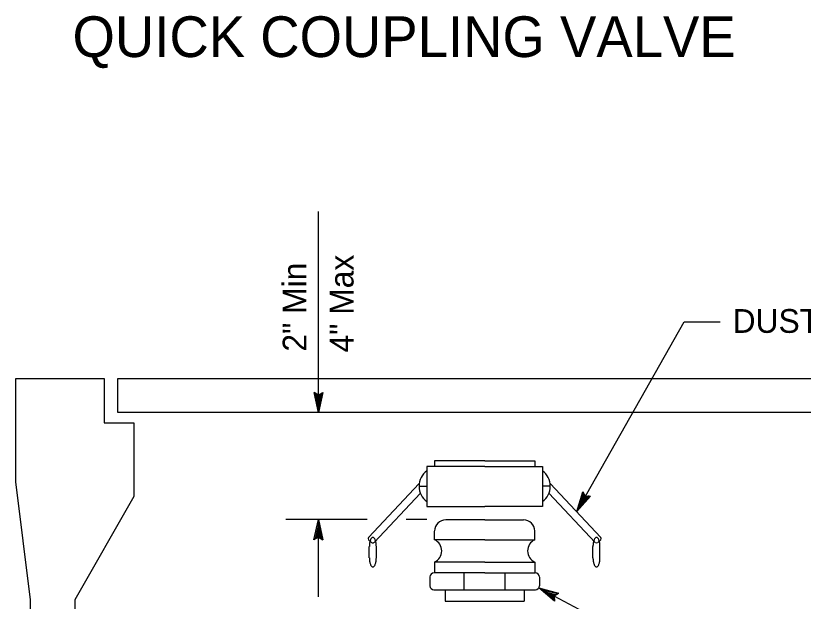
# Model space of a CAD drawing. Extents: x -893 to 867, y -474 to 712.
# Drawn here: x -494.3 to -262.4, y -40.1 to 132.4 of the extents above; entities that cross this region are included whole.
import ezdxf

# ---------------------------------------------------------------- set-up
doc = ezdxf.new("R2010")
doc.units = 0
for name, color, linetype in [('56 Stage 3 Anno', 7, 'Continuous'), ('57 Undefined', 7, 'Continuous'), ('60 Nongeo Data', 7, 'Continuous')]:
    doc.layers.add(name, color=color, linetype=linetype)

msp = doc.modelspace()

# ---------------------------------------------------------------- linework, layer by layer
at = {"layer": '56 Stage 3 Anno'}
for p, q in [((-405.16, 15.54), (-405.16, 74.74)), ((-329.11, -13.64), (-297.45, 42.29)), ((-297.45, 42.29), (-286.92, 42.29)), ((-406.47, 21.45), (-406.47, 21.45)), ((-403.85, 21.45), (-403.85, 21.45)), ((-405.16, 15.54), (-405.16, 15.54)), ((-327.36, -7.85), (-327.36, -7.85)), ((-325.07, -9.13), (-325.07, -9.13)), ((-329.11, -13.64), (-329.11, -13.64)), ((-390.83, -16.04), (-414.81, -16.04)), ((-405.16, -16.04), (-405.16, -16.04)), ((-405.16, -38.75), (-405.16, -16.04)), ((-373.22, -16.04), (-379.34, -16.04)), ((-406.48, -21.94), (-406.48, -21.94)), ((-403.86, -21.94), (-403.86, -21.94)), ((-340.29, -36.14), (-322.52, -45.57)), ((-340.29, -36.14), (-340.29, -36.14)), ((-334.45, -37.73), (-334.45, -37.73)), ((-335.68, -40.06), (-335.68, -40.06))]:
    msp.add_line(p, q, dxfattribs=at)
for points in [[(-403.85, 21.45), (-405.16, 15.54), (-406.47, 21.45), (-406.12, 21.24), (-405.17, 16.91), (-404.2, 21.24), (-404.54, 21.03), (-405.16, 18.26), (-405.78, 21.03), (-405.43, 20.82), (-405.16, 19.62), (-404.89, 20.82), (-405.16, 20.66), (-406.47, 21.45), (-405.16, 20.66)], [(-325.07, -9.13), (-329.11, -13.64), (-327.36, -7.85), (-327.16, -8.2), (-328.44, -12.44), (-325.48, -9.14), (-325.88, -9.15), (-327.78, -11.27), (-326.96, -8.55), (-326.76, -8.91), (-327.11, -10.08), (-326.29, -9.16), (-326.61, -9.17), (-327.36, -7.85), (-326.61, -9.17)], [(-406.48, -21.94), (-405.16, -16.04), (-403.86, -21.94), (-404.2, -21.73), (-405.16, -17.41), (-406.13, -21.74), (-405.79, -21.53), (-405.17, -18.76), (-404.55, -21.52), (-404.9, -21.31), (-405.17, -20.12), (-405.44, -21.32), (-405.16, -21.16), (-403.86, -21.94), (-405.16, -21.16)], [(-335.68, -40.06), (-340.29, -36.14), (-334.45, -37.73), (-334.8, -37.94), (-339.08, -36.78), (-335.7, -39.65), (-335.72, -39.25), (-337.88, -37.41), (-335.15, -38.16), (-335.5, -38.37), (-336.68, -38.04), (-335.74, -38.84), (-335.76, -38.53), (-334.45, -37.73), (-335.76, -38.53)]]:
    msp.add_lwpolyline(points, close=True, dxfattribs=at)
at = {"layer": '60 Nongeo Data'}
for p, q in [((-494.3, -4.88), (-494.3, 25.54)), ((-494.3, 25.54), (-468.23, 25.54)), ((-468.23, 25.54), (-468.23, 12.5)), ((-468.23, 12.5), (-459.53, 12.5)), ((-459.53, 12.5), (-459.53, -9.23)), ((-356.22, 1.25), (-370.96, 1.25)), ((-370.96, 1.25), (-370.96, -0.38)), ((-356.22, 1.25), (-370.96, 1.25)), ((-370.96, 1.25), (-370.96, -0.38)), ((-356.22, 1.25), (-341.49, 1.25)), ((-356.22, 1.25), (-341.49, 1.25)), ((-341.49, 1.25), (-341.49, -0.38)), ((-341.49, 1.25), (-341.49, -0.38)), ((-356.22, -0.38), (-373.28, -0.38)), ((-373.28, -0.38), (-373.28, -12.14)), ((-356.22, -0.38), (-373.28, -0.38)), ((-373.28, -0.38), (-373.28, -12.14)), ((-356.22, -0.38), (-339.18, -0.38)), ((-356.22, -0.38), (-339.18, -0.38)), ((-339.18, -0.38), (-339.18, -12.14)), ((-339.18, -0.38), (-339.18, -12.14)), ((-489.96, -39.65), (-494.3, -4.88)), ((-375.48, -5.38), (-390.43, -21.26)), ((-375.48, -5.38), (-390.43, -21.26)), ((-375.55, -6.19), (-373.28, -6.19)), ((-375.55, -6.19), (-373.28, -6.19)), ((-336.91, -6.19), (-339.18, -6.19)), ((-336.91, -6.19), (-339.18, -6.19)), ((-336.97, -5.38), (-322.03, -21.26)), ((-336.97, -5.38), (-322.03, -21.26)), ((-459.53, -9.23), (-476.92, -39.65)), ((-375.15, -8.26), (-388.81, -22.77)), ((-375.15, -8.26), (-388.81, -22.77)), ((-337.3, -8.26), (-323.64, -22.77)), ((-337.3, -8.26), (-323.64, -22.77)), ((-373.28, -12.14), (-356.22, -12.14)), ((-373.28, -12.14), (-356.22, -12.14)), ((-339.18, -12.14), (-356.22, -12.14)), ((-339.18, -12.14), (-356.22, -12.14)), ((-356.22, -16.11), (-367.69, -16.11)), ((-356.22, -16.11), (-367.69, -16.11)), ((-356.22, -16.11), (-344.76, -16.11)), ((-356.22, -16.11), (-344.76, -16.11)), ((-370.96, -21.98), (-370.96, -19.39)), ((-370.96, -21.98), (-370.96, -19.39)), ((-341.49, -21.98), (-341.49, -19.39)), ((-341.49, -21.98), (-341.49, -19.39)), ((-389.51, -22.79), (-390.4, -21.94)), ((-389.51, -22.79), (-390.4, -21.94)), ((-356.22, -21.98), (-370.96, -21.98)), ((-356.22, -21.98), (-370.96, -21.98)), ((-356.22, -21.98), (-341.49, -21.98)), ((-356.22, -21.98), (-341.49, -21.98)), ((-322.94, -22.79), (-322.05, -21.94)), ((-322.94, -22.79), (-322.05, -21.94)), ((-390.19, -27.26), (-390.19, -23.99)), ((-390.19, -27.26), (-390.19, -23.99)), ((-388.11, -27.26), (-388.11, -23.99)), ((-388.11, -27.26), (-388.11, -23.99)), ((-324.34, -27.26), (-324.34, -23.99)), ((-324.34, -27.26), (-324.34, -23.99)), ((-322.27, -27.26), (-322.27, -23.99)), ((-322.27, -27.26), (-322.27, -23.99)), ((-356.22, -28.55), (-370.96, -28.55)), ((-370.96, -28.55), (-370.96, -31.82)), ((-356.22, -28.55), (-370.96, -28.55)), ((-370.96, -28.55), (-370.96, -31.82)), ((-356.22, -28.55), (-341.49, -28.55)), ((-356.22, -28.55), (-341.49, -28.55)), ((-341.49, -28.55), (-341.49, -31.82)), ((-341.49, -28.55), (-341.49, -31.82)), ((-356.22, -31.74), (-371.14, -31.74)), ((-356.22, -31.74), (-371.14, -31.74)), ((-362.24, -36.73), (-362.24, -31.74)), ((-362.24, -36.73), (-362.24, -31.74)), ((-356.22, -31.74), (-341.31, -31.74)), ((-356.22, -31.74), (-341.31, -31.74)), ((-350.22, -36.73), (-350.22, -31.74)), ((-350.22, -36.73), (-350.22, -31.74)), ((-372.34, -32.94), (-372.34, -35.53)), ((-372.34, -32.94), (-372.34, -35.53)), ((-340.11, -32.94), (-340.11, -35.53)), ((-340.11, -32.94), (-340.11, -35.53)), ((-371.16, -36.73), (-341.29, -36.73)), ((-371.16, -36.73), (-341.29, -36.73)), ((-367.82, -36.8), (-367.82, -40.05)), ((-367.82, -36.8), (-367.82, -40.05)), ((-344.63, -36.8), (-344.63, -40.05)), ((-344.63, -36.8), (-344.63, -40.05)), ((-489.96, -126.12), (-489.96, -39.65)), ((-476.92, -39.65), (-476.92, -126.12)), ((-367.82, -40.05), (-344.63, -40.05)), ((-367.82, -40.05), (-344.63, -40.05))]:
    msp.add_line(p, q, dxfattribs=at)
msp.add_lwpolyline([(-464.23, 15.54), (-464.23, 25.54), (-250.35, 25.54), (-250.35, 15.54)], close=True, dxfattribs=at)
for centre, radius, start, end in [((-369.84, -6.19), 5.7, 127.1677, 232.8323), ((-369.84, -6.19), 5.7, 127.1677, 232.8323), ((-342.61, -6.19), 5.7, 307.1677, 52.8323), ((-342.61, -6.19), 5.7, 307.1677, 52.8323), ((-367.69, -19.38), 3.27, 90, 180), ((-367.69, -19.38), 3.27, 90, 180), ((-344.76, -19.38), 3.27, 0, 90), ((-344.76, -19.38), 3.27, 0, 90), ((-390.08, -21.59), 0.48, 136.7207, 226.7207), ((-390.08, -21.59), 0.48, 136.7207, 226.7207), ((-383.81, -23.94), 6.37, 171.1291, 175.7434), ((-383.81, -23.94), 6.37, 171.1291, 175.7434), ((-384.98, -23.75), 5.19, 165.8924, 171.1853), ((-384.98, -23.75), 5.19, 165.8924, 171.1853), ((-386.35, -23.4), 3.77, 159.4339, 165.9842), ((-386.35, -23.4), 3.77, 159.4339, 165.9842), ((-387.61, -22.92), 2.42, 150.7889, 159.5992), ((-387.61, -22.92), 2.42, 150.7889, 159.5992), ((-388.53, -22.4), 1.37, 138.1896, 151.0884), ((-388.53, -22.4), 1.37, 138.1896, 151.0884), ((-389.01, -21.96), 0.718, 118.7276, 138.5734), ((-389.01, -21.96), 0.718, 118.7276, 138.5734), ((-389.17, -22.44), 0.48, 226.7207, 316.7207), ((-389.17, -22.44), 0.48, 226.7207, 316.7207), ((-389.15, -21.71), 0.434, 90.7195, 118.3923), ((-389.15, -21.71), 0.434, 90.7195, 118.3923), ((-389.16, -21.71), 0.434, 61.6077, 89.2805), ((-389.16, -21.71), 0.434, 61.6077, 89.2805), ((-389.3, -21.96), 0.718, 41.4266, 61.2724), ((-389.3, -21.96), 0.718, 41.4266, 61.2724), ((-389.78, -22.4), 1.37, 28.9116, 41.8104), ((-389.78, -22.4), 1.37, 28.9116, 41.8104), ((-390.7, -22.92), 2.42, 20.4008, 29.2111), ((-390.7, -22.92), 2.42, 20.4008, 29.2111), ((-391.96, -23.4), 3.77, 14.0158, 20.5661), ((-391.96, -23.4), 3.77, 14.0158, 20.5661), ((-393.33, -23.75), 5.19, 8.8147, 14.1076), ((-393.33, -23.75), 5.19, 8.8147, 14.1076), ((-394.49, -23.94), 6.37, 4.2566, 8.8709), ((-394.49, -23.94), 6.37, 4.2566, 8.8709), ((-372.48, -25.26), 3.62, 294.8611, 65.1389), ((-372.48, -25.26), 3.62, 294.8611, 65.1389), ((-339.97, -25.26), 3.62, 114.8611, 245.1389), ((-339.97, -25.26), 3.62, 114.8611, 245.1389), ((-317.96, -23.94), 6.37, 171.1291, 175.7434), ((-317.96, -23.94), 6.37, 171.1291, 175.7434), ((-319.13, -23.75), 5.19, 165.8924, 171.1853), ((-319.13, -23.75), 5.19, 165.8924, 171.1853), ((-320.5, -23.4), 3.77, 159.4339, 165.9842), ((-320.5, -23.4), 3.77, 159.4339, 165.9842), ((-321.76, -22.92), 2.42, 150.7889, 159.5992), ((-321.76, -22.92), 2.42, 150.7889, 159.5992), ((-322.67, -22.4), 1.37, 138.1896, 151.0884), ((-322.67, -22.4), 1.37, 138.1896, 151.0884), ((-323.16, -21.96), 0.718, 118.7276, 138.5734), ((-323.16, -21.96), 0.718, 118.7276, 138.5734), ((-323.28, -22.44), 0.48, 223.2793, 313.2793), ((-323.28, -22.44), 0.48, 223.2793, 313.2793), ((-323.29, -21.71), 0.434, 90.7195, 118.3923), ((-323.29, -21.71), 0.434, 90.7195, 118.3923), ((-323.31, -21.71), 0.434, 61.6077, 89.2805), ((-323.31, -21.71), 0.434, 61.6077, 89.2805), ((-323.44, -21.96), 0.718, 41.4266, 61.2724), ((-323.44, -21.96), 0.718, 41.4266, 61.2724), ((-323.93, -22.4), 1.37, 28.9116, 41.8104), ((-323.93, -22.4), 1.37, 28.9116, 41.8104), ((-324.84, -22.92), 2.42, 20.4008, 29.2111), ((-324.84, -22.92), 2.42, 20.4008, 29.2111), ((-326.1, -23.4), 3.77, 14.0158, 20.5661), ((-326.1, -23.4), 3.77, 14.0158, 20.5661), ((-327.47, -23.75), 5.19, 8.8147, 14.1076), ((-327.47, -23.75), 5.19, 8.8147, 14.1076), ((-328.64, -23.94), 6.37, 4.2566, 8.8709), ((-328.64, -23.94), 6.37, 4.2566, 8.8709), ((-322.37, -21.59), 0.48, 313.2793, 43.2793), ((-322.37, -21.59), 0.48, 313.2793, 43.2793), ((-383.14, -23.99), 7.04, 175.7031, 180.0179), ((-383.14, -23.99), 7.04, 175.7031, 180.0179), ((-395.16, -23.99), 7.04, 359.9821, 4.2969), ((-395.16, -23.99), 7.04, 359.9821, 4.2969), ((-317.29, -23.99), 7.04, 175.7031, 180.0179), ((-317.29, -23.99), 7.04, 175.7031, 180.0179), ((-329.31, -23.99), 7.04, 359.9821, 4.2969), ((-329.31, -23.99), 7.04, 359.9821, 4.2969), ((-383.14, -27.26), 7.04, 179.9821, 184.2969), ((-383.14, -27.26), 7.04, 179.9821, 184.2969), ((-383.81, -27.31), 6.37, 184.2566, 188.8709), ((-383.81, -27.31), 6.37, 184.2566, 188.8709), ((-394.49, -27.31), 6.37, 351.1291, 355.7434), ((-394.49, -27.31), 6.37, 351.1291, 355.7434), ((-395.16, -27.26), 7.04, 355.7031, 0.0179), ((-395.16, -27.26), 7.04, 355.7031, 0.0179), ((-317.29, -27.26), 7.04, 179.9821, 184.2969), ((-317.29, -27.26), 7.04, 179.9821, 184.2969), ((-317.96, -27.31), 6.37, 184.2566, 188.8709), ((-317.96, -27.31), 6.37, 184.2566, 188.8709), ((-328.64, -27.31), 6.37, 351.1291, 355.7434), ((-328.64, -27.31), 6.37, 351.1291, 355.7434), ((-329.31, -27.26), 7.04, 355.7031, 0.0179), ((-329.31, -27.26), 7.04, 355.7031, 0.0179), ((-384.98, -27.5), 5.19, 188.8147, 194.1076), ((-384.98, -27.5), 5.19, 188.8147, 194.1076), ((-386.35, -27.85), 3.77, 194.0158, 200.5661), ((-386.35, -27.85), 3.77, 194.0158, 200.5661), ((-387.61, -28.33), 2.42, 200.4008, 209.2111), ((-387.61, -28.33), 2.42, 200.4008, 209.2111), ((-388.53, -28.85), 1.37, 208.9116, 221.8104), ((-388.53, -28.85), 1.37, 208.9116, 221.8104), ((-389.01, -29.29), 0.718, 221.4266, 241.2724), ((-389.01, -29.29), 0.718, 221.4266, 241.2724), ((-389.15, -29.54), 0.434, 241.6077, 269.2805), ((-389.15, -29.54), 0.434, 241.6077, 269.2805), ((-389.16, -29.54), 0.434, 270.7195, 298.3923), ((-389.16, -29.54), 0.434, 270.7195, 298.3923), ((-389.3, -29.29), 0.718, 298.7276, 318.5734), ((-389.3, -29.29), 0.718, 298.7276, 318.5734), ((-389.78, -28.85), 1.37, 318.1896, 331.0884), ((-389.78, -28.85), 1.37, 318.1896, 331.0884), ((-390.7, -28.33), 2.42, 330.7889, 339.5992), ((-390.7, -28.33), 2.42, 330.7889, 339.5992), ((-391.96, -27.85), 3.77, 339.4339, 345.9842), ((-391.96, -27.85), 3.77, 339.4339, 345.9842), ((-393.33, -27.5), 5.19, 345.8924, 351.1854), ((-393.33, -27.5), 5.19, 345.8924, 351.1854), ((-319.13, -27.5), 5.19, 188.8147, 194.1076), ((-319.13, -27.5), 5.19, 188.8147, 194.1076), ((-320.5, -27.85), 3.77, 194.0158, 200.5661), ((-320.5, -27.85), 3.77, 194.0158, 200.5661), ((-321.76, -28.33), 2.42, 200.4008, 209.2111), ((-321.76, -28.33), 2.42, 200.4008, 209.2111), ((-322.67, -28.85), 1.37, 208.9116, 221.8104), ((-322.67, -28.85), 1.37, 208.9116, 221.8104), ((-323.16, -29.29), 0.718, 221.4266, 241.2724), ((-323.16, -29.29), 0.718, 221.4266, 241.2724), ((-323.29, -29.54), 0.434, 241.6077, 269.2805), ((-323.29, -29.54), 0.434, 241.6077, 269.2805), ((-323.31, -29.54), 0.434, 270.7195, 298.3923), ((-323.31, -29.54), 0.434, 270.7195, 298.3923), ((-323.44, -29.29), 0.718, 298.7276, 318.5734), ((-323.44, -29.29), 0.718, 298.7276, 318.5734), ((-323.93, -28.85), 1.37, 318.1896, 331.0884), ((-323.93, -28.85), 1.37, 318.1896, 331.0884), ((-324.84, -28.33), 2.42, 330.7889, 339.5992), ((-324.84, -28.33), 2.42, 330.7889, 339.5992), ((-326.1, -27.85), 3.77, 339.4339, 345.9842), ((-326.1, -27.85), 3.77, 339.4339, 345.9842), ((-327.47, -27.5), 5.19, 345.8924, 351.1854), ((-327.47, -27.5), 5.19, 345.8924, 351.1854), ((-371.13, -32.93), 1.2, 90, 180), ((-371.13, -32.93), 1.2, 90, 180), ((-341.32, -32.93), 1.2, 0, 90), ((-341.32, -32.93), 1.2, 0, 90), ((-371.13, -35.53), 1.2, 180, 268.8964), ((-371.13, -35.53), 1.2, 180, 268.8964), ((-341.32, -35.53), 1.2, 271.1036, 0), ((-341.32, -35.53), 1.2, 271.1036, 0)]:
    msp.add_arc(centre, radius, start, end, dxfattribs=at)

# ---------------------------------------------------------------- texts
at = {"layer": '57 Undefined'}
for s, height, p in [('QUICK COUPLING VALVE', 12, (-477.59, 120.26)), ('DUST CAP', 7, (-283.21, 39))]:
    msp.add_text(s, height=height, dxfattribs=at).set_placement(p)
for s, p in [('4" Max', (-394.84, 33.2)), ('2" Min', (-408.69, 33.47))]:
    msp.add_text(s, height=7, rotation=90, dxfattribs=at).set_placement(p)

doc.saveas('drawing.dxf')
